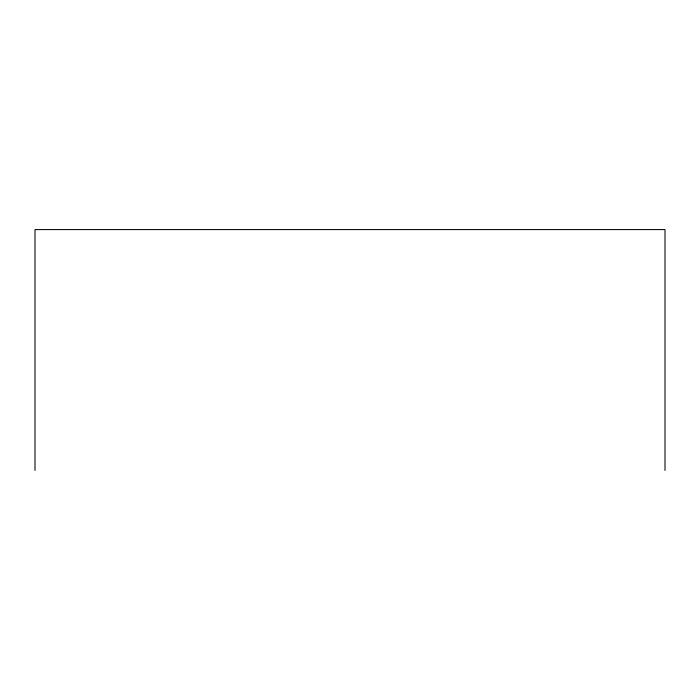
<?xml version="1.0" encoding="UTF-8"?>
<svg xmlns="http://www.w3.org/2000/svg" width="700" height="700" viewBox="0 0 700 700"><rect width="100%" height="100%" fill="white"/><g stroke="black" fill="none" stroke-linecap="round" stroke-linejoin="round"><path stroke-width="1.05" d="M665 470.409L665 229.591L35 229.591L35 470.409"/></g></svg>
